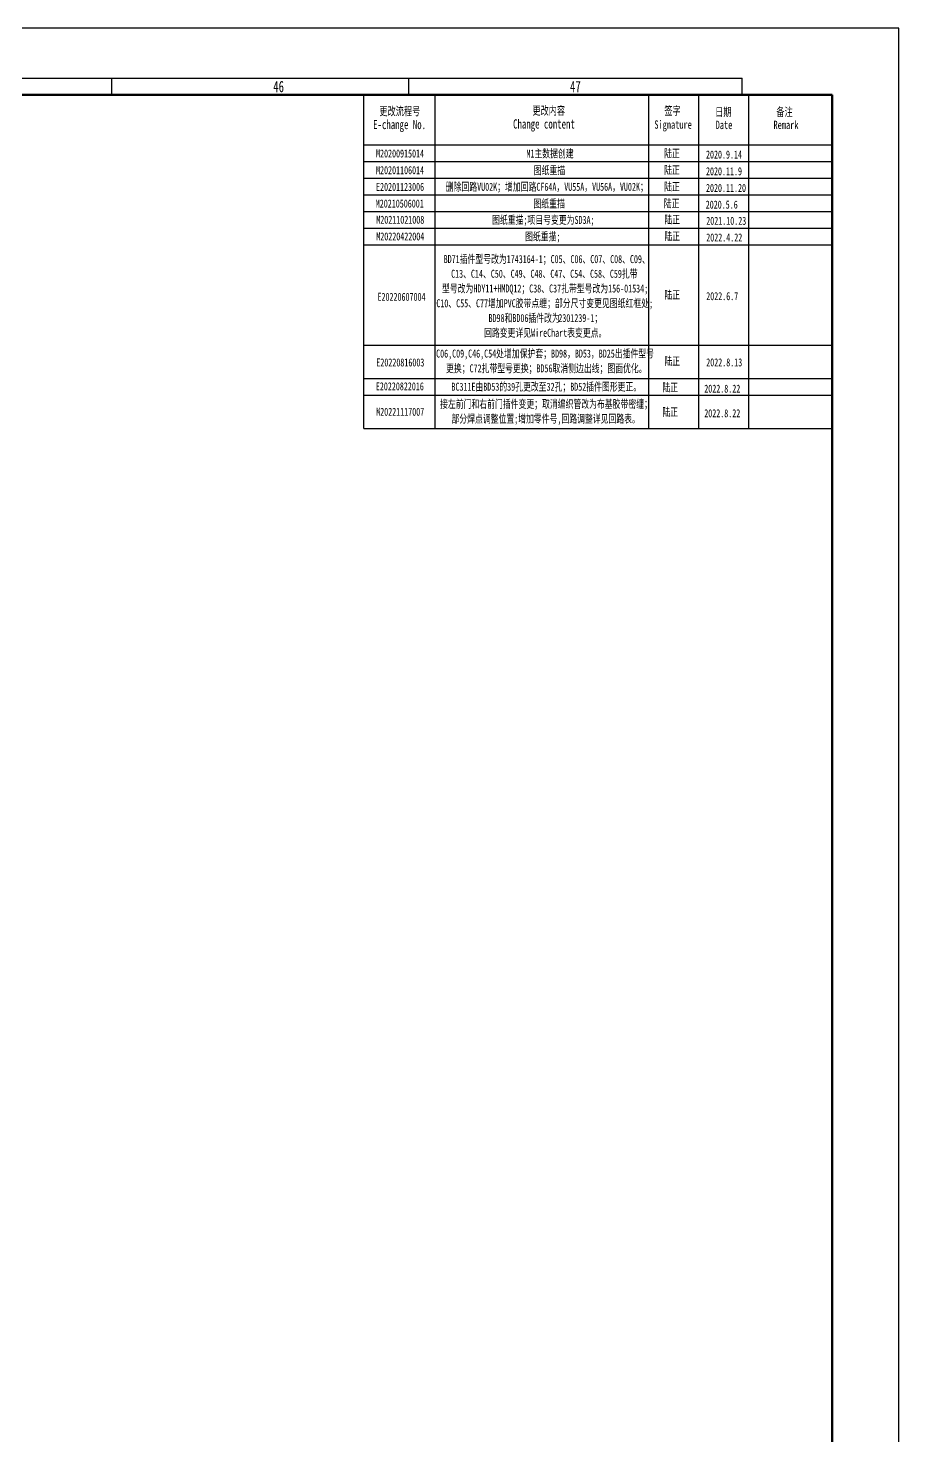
# Model space of a CAD drawing. Header units: inches. Extents: x 47316 to 59086, y 3141 to 11743.
# Drawn here: x 54742.8 to 55003.9, y 6037 to 6459 of the extents above; entities that cross this region are included whole.
import ezdxf

# ---------------------------------------------------------------- set-up
doc = ezdxf.new("R2010")
doc.units = ezdxf.units.IN
doc.header["$MEASUREMENT"] = 0
doc.layers.add('_BLACK_HOLE', color=7, linetype='Continuous')
doc.styles.add('MtX_FangSong_GB2312', font='')
doc.styles.add('MtX_SimSun', font='')
doc.styles.add('MtX_仿宋_GB2312', font='')
doc.styles.add('样式 1', font='仿宋_GB2312.ttf', dxfattribs={"width": 0.7, "height": 2.4})
doc.styles.get('MtX_FangSong_GB2312').set_extended_font_data('FangSong_GB2312')
doc.styles.get('MtX_SimSun').set_extended_font_data('SimSun')
doc.styles.get('MtX_仿宋_GB2312').set_extended_font_data('仿宋_GB2312')

msp = doc.modelspace()

# ---------------------------------------------------------------- linework, layer by layer
at = {"color": 0}
for p, q in [((55003.93, 6459.03), (50247.93, 6459.03)), ((50267.93, 6444.03), (54956.93, 6444.03)), ((54767.93, 6439.03), (54767.93, 6444.03))]:
    msp.add_line(p, q, dxfattribs=at)
for p, q in [((55003.93, 5618.03), (55003.93, 6459.03)), ((54856.93, 6439.03), (54856.93, 6444.03)), ((54956.93, 6439.03), (54956.93, 6444.03)), ((54843.43, 6439.03), (54983.93, 6439.03)), ((54983.93, 6369.03), (54983.93, 6439.03))]:
    msp.add_line(p, q)
at = {"color": 0, "lineweight": 70}
msp.add_line((50267.93, 6439.03), (54983.93, 6439.03), dxfattribs=at)
at = {"color": 0, "lineweight": -3}
msp.add_line((54843.43, 6439.03), (54983.93, 6439.03), dxfattribs=at)
at = {"lineweight": 70}
msp.add_line((54983.93, 5638.03), (54983.93, 6439.03), dxfattribs=at)
at = {"layer": '_BLACK_HOLE', "color": 0, "lineweight": -3}
for p, q in [((54843.43, 6339.03), (54843.43, 6439.03)), ((54864.85, 6339.03), (54864.85, 6439.03)), ((54928.93, 6339.03), (54928.93, 6439.03)), ((54943.93, 6339.03), (54943.93, 6439.03)), ((54958.93, 6339.03), (54958.93, 6439.03)), ((54843.43, 6424.03), (54983.93, 6424.03)), ((54843.43, 6419.03), (54983.93, 6419.03)), ((54843.43, 6414.03), (54983.93, 6414.03)), ((54843.43, 6409.03), (54983.93, 6409.03)), ((54843.43, 6404.03), (54983.93, 6404.03)), ((54843.43, 6399.03), (54983.93, 6399.03)), ((54843.43, 6394.03), (54983.93, 6394.03)), ((54843.43, 6364.03), (54983.93, 6364.03)), ((54843.43, 6354.03), (54983.93, 6354.03)), ((54843.43, 6349.03), (54983.93, 6349.03)), ((54843.43, 6339.03), (54983.93, 6339.03))]:
    msp.add_line(p, q, dxfattribs=at)

# ---------------------------------------------------------------- texts
at = {"style": 'MtX_FangSong_GB2312', "width": 0.7}
for s, p in [('46', (54816.31, 6439.83)), ('47', (54905.31, 6439.83))]:
    msp.add_text(s, height=3.4, dxfattribs=at).set_placement(p)
at = {"color": 0, "lineweight": -3, "width": 0.7}
for s, style, p in [('M20200915014', '样式 1', (54847.14, 6420.25)), ('M1主数据创建', 'MtX_仿宋_GB2312', (54892.24, 6420.23)), ('M20201106014', '样式 1', (54847.14, 6415.25)), ('图纸重描', 'MtX_仿宋_GB2312', (54894.45, 6415.22)), ('E20201123006', '样式 1', (54847.14, 6410.25)), ('删除回路VU02K；增加回路CF64A，VU55A，VU56A，VU02K；', 'MtX_仿宋_GB2312', (54868.06, 6410.27))]:
    msp.add_text(s, height=2.4, dxfattribs=dict(at, style=style)).set_placement(p)
at = {"color": 0, "style": '样式 1', "width": 0.7}
for s, p in [('陆正', (54933.55, 6420.3)), ('2020.9.14', (54946.09, 6419.93)), ('陆正', (54933.55, 6415.3)), ('2020.11.9', (54946.09, 6414.93)), ('陆正', (54933.55, 6410.3)), ('2020.11.20', (54946.09, 6409.93))]:
    msp.add_text(s, height=2.4, dxfattribs=at).set_placement(p)
at = {"layer": '_BLACK_HOLE', "color": 0, "lineweight": -3, "width": 0.7}
for s, height, style, p in [('更改流程号', 2.5, 'MtX_FangSong_GB2312', (54848.13, 6432.88)), ('更改内容', 2.5, 'MtX_FangSong_GB2312', (54894.03, 6433.06)), ('签字', 2.5, 'MtX_FangSong_GB2312', (54933.61, 6433.02)), ('日期', 2.5, 'MtX_FangSong_GB2312', (54948.82, 6432.62)), ('备注', 2.5, 'MtX_FangSong_GB2312', (54967.2, 6432.64)), ('E-change No.', 2.7775, 'MtX_SimSun', (54846.27, 6428.76)), ('Change content', 2.7775, 'MtX_SimSun', (54888.24, 6428.93)), ('Signature', 2.5, 'MtX_SimSun', (54930.61, 6428.87)), ('Date', 2.5, 'MtX_SimSun', (54948.99, 6428.78)), ('Remark', 2.5, 'MtX_SimSun', (54966.33, 6428.78))]:
    msp.add_text(s, height=height, dxfattribs=dict(at, style=style)).set_placement(p)
at = {"layer": '_BLACK_HOLE', "width": 0.7}
for s, style, p in [('M20210506001', '样式 1', (54847.05, 6405.25)), ('图纸重描', 'MtX_仿宋_GB2312', (54894.36, 6405.22)), ('陆正', '样式 1', (54933.45, 6405.3)), ('2020.5.6', '样式 1', (54946, 6404.93)), ('2301239-1；', 'MtX_仿宋_GB2312', (54901.8, 6370.92))]:
    msp.add_text(s, height=2.4, dxfattribs=dict(at, style=style)).set_placement(p)
at = {"layer": '_BLACK_HOLE', "color": 0, "width": 0.7}
for s, style, p in [('M20211021008', '样式 1', (54847.21, 6400.39)), ('图纸重描;项目号变更为SD3A;', 'MtX_仿宋_GB2312', (54881.94, 6400.34)), ('陆正', '样式 1', (54933.61, 6400.44)), ('2021.10.23', '样式 1', (54946.16, 6400.07)), ('图纸重描;', 'MtX_仿宋_GB2312', (54891.82, 6395.36)), ('陆正', '样式 1', (54933.61, 6395.44)), ('M20220422004', '样式 1', (54847.21, 6395.39)), ('2022.4.22', '样式 1', (54946.16, 6395.07)), ('BD71插件型号改为1743164-1；C05、C06、C07、C08、C09、', 'MtX_仿宋_GB2312', (54867.42, 6388.59)), ('C13、C14、C50、C49、C48、C47、C54、C58、C59扎带', 'MtX_仿宋_GB2312', (54869.65, 6384.2)), ('型号改为HDY11+HMDQ12；C38、C37扎带型号改为156-01534;', 'MtX_仿宋_GB2312', (54866.92, 6379.78)), ('E20220607004', '样式 1', (54847.58, 6377.28)), ('C10、C55、C77增加PVC胶带点缠；部分尺寸变更见图纸红框处;', 'MtX_仿宋_GB2312', (54865.22, 6375.35)), ('陆正', '样式 1', (54933.61, 6377.85)), ('2022.6.7', '样式 1', (54946.16, 6377.48)), ('BD98和BD06插件改为', 'MtX_仿宋_GB2312', (54880.88, 6370.92)), ('回路变更详见WireChart表变更点。', 'MtX_仿宋_GB2312', (54879.54, 6366.49)), ('C06,C09,C46,C54处增加保护套；BD98，BD53，BD25出插件型号', 'MtX_仿宋_GB2312', (54865.16, 6360.27)), ('陆正', '样式 1', (54933.61, 6358)), ('E20220816003', 'MtX_仿宋_GB2312', (54847.23, 6357.61)), ('更换；C72扎带型号更换；BD56取消侧边出线；图面优化。', 'MtX_仿宋_GB2312', (54868.13, 6355.84)), ('2022.8.13', '样式 1', (54946.16, 6357.63)), ('E20220822016', 'MtX_仿宋_GB2312', (54847.08, 6350.45)), ('BC311E由BD53的39孔更改至32孔；BD52插件图形更正。', 'MtX_仿宋_GB2312', (54869.76, 6350.33)), ('陆正', '样式 1', (54933.02, 6350.13)), ('2022.8.22', '样式 1', (54945.57, 6349.75)), ('接左前门和右前门插件变更；取消编织管改为布基胶带密缠；', 'MtX_仿宋_GB2312', (54866.35, 6345.15)), ('M20221117007', 'MtX_仿宋_GB2312', (54847.19, 6342.82)), ('部分焊点调整位置;增加零件号,回路调整详见回路表。', 'MtX_仿宋_GB2312', (54869.76, 6340.72)), ('陆正', '样式 1', (54933.02, 6342.73)), ('2022.8.22', '样式 1', (54945.57, 6342.36))]:
    msp.add_text(s, height=2.4, dxfattribs=dict(at, style=style)).set_placement(p)

doc.saveas('drawing.dxf')
